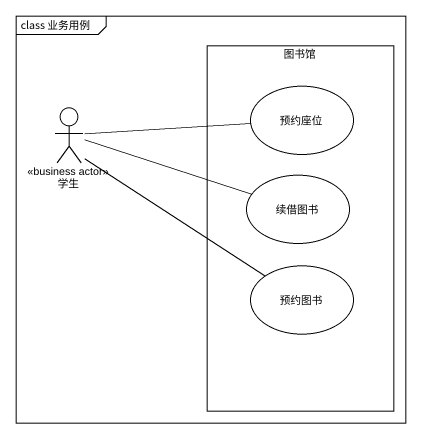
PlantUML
@startuml
mainframe class 业务用例
rectangle 图书馆 {
  usecase 预约座位
  usecase 续借图书
  usecase 预约图书
}
actor 学生 <<business actor>>
学生 -right- 预约座位
学生 -right- 续借图书
学生 -- 预约图书
@enduml
